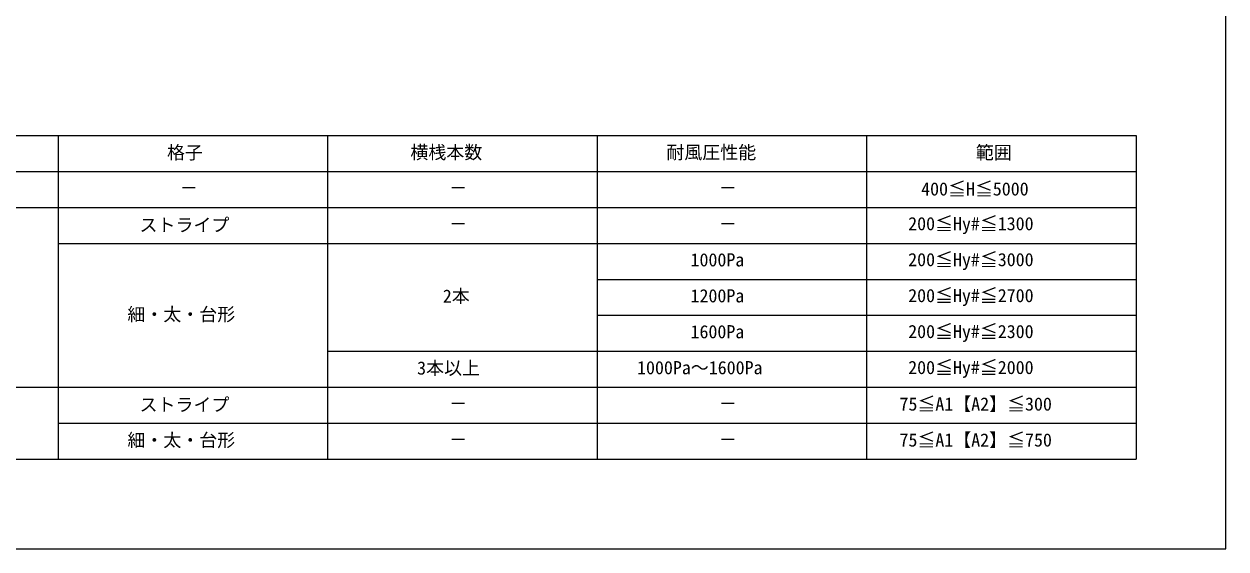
# Model space of a CAD drawing. Units: millimetres, scale not verified. Extents: x -1750 to 1750, y -2608 to 2592.
# Drawn here: x -257 to 1750, y -2608 to -1732 of the extents above; entities that cross this region are included whole.
import ezdxf
from ezdxf.enums import TextEntityAlignment as Align

# ---------------------------------------------------------------- set-up
doc = ezdxf.new("R2010")
doc.units = ezdxf.units.MM
doc.header["$LTSCALE"] = 14
doc.layers.add('0-1_TABLE1', color=7, linetype='Continuous', lineweight=18)
doc.layers.add('0-7_YKK_ZWAK', color=7, linetype='Continuous')
doc.styles.add('ＭＳ ゴシック', font='')
doc.styles.get('ＭＳ ゴシック').set_extended_font_data('MS Gothic')

msp = doc.modelspace()

# ---------------------------------------------------------------- linework, layer by layer
at = {"layer": '0-1_TABLE1'}
for p, q in [((-650, -1918.5), (1600, -1918.5)), ((-650, -1978.5), (1600, -1978.5)), ((-650, -2038.5), (1600, -2038.5)), ((-200, -2098.5), (1600, -2098.5)), ((700, -2158.5), (1600, -2158.5)), ((700, -2218.5), (1600, -2218.5)), ((250, -2278.5), (1600, -2278.5)), ((-650, -2338.5), (1600, -2338.5)), ((-200, -2398.5), (1600, -2398.5)), ((-650, -2458.5), (1600, -2458.5))]:
    msp.add_line(p, q, dxfattribs=at)
for points in [[(-200, -1918.5), (-200, -1978.5), (-200, -2458.5)], [(250, -1918.5), (250, -1978.5), (250, -2458.5)], [(700, -1918.5), (700, -1978.5), (700, -2458.5)], [(1150, -1918.5), (1150, -1978.5), (1150, -2458.5)], [(1600, -1918.5), (1600, -1978.5), (1600, -2458.5)]]:
    msp.add_lwpolyline(points, dxfattribs=at)
at = {"layer": '0-7_YKK_ZWAK'}
msp.add_lwpolyline([(-1750, -2608.5), (1750, -2608.5), (1750, 2491.5)], dxfattribs=at)

# ---------------------------------------------------------------- texts
at = {"layer": '0-1_TABLE1', "style": 'ＭＳ ゴシック'}
for s, p in [('格子', (-18.21, -1964.35)), ('横桟本数', (388.15, -1964.1)), ('耐風圧性能', (815.57, -1964.1)), ('範囲', (1332.3, -1964.44)), ('－', (3.01, -2023.5)), ('－', (453.01, -2023.5)), ('－', (903.01, -2023.5)), ('400≦H≦5000', (1241.02, -2025.2)), ('ストライプ', (-64.06, -2085.29)), ('－', (453.01, -2083.5)), ('－', (903.01, -2083.5)), ('200≦Hy#≦1300', (1219.37, -2083.16)), ('1000Pa', (855.97, -2143.5)), ('200≦Hy#≦3000', (1219.37, -2143.16)), ('2本', (442.27, -2204.1)), ('1200Pa', (855.97, -2203.5)), ('200≦Hy#≦2700', (1219.37, -2203.16)), ('細・太・台形', (-84.35, -2234.44)), ('1600Pa', (855.97, -2263.5)), ('200≦Hy#≦2300', (1219.37, -2263.16)), ('3本以上', (399.4, -2324.1)), ('1000Pa～1600Pa', (766.65, -2323.5)), ('200≦Hy#≦2000', (1219.37, -2323.16)), ('ストライプ', (-64.06, -2385.29)), ('－', (453.01, -2383.5)), ('－', (903.01, -2383.5)), ('75≦A1【A2】≦300', (1204.89, -2384.18)), ('細・太・台形', (-84.35, -2444.44)), ('－', (453.01, -2443.5)), ('－', (903.01, -2443.5)), ('75≦A1【A2】≦750', (1204.89, -2444.18))]:
    msp.add_text(s, height=21.99, dxfattribs=at).set_placement(p, align=Align.BOTTOM_LEFT)

doc.saveas('drawing.dxf')
